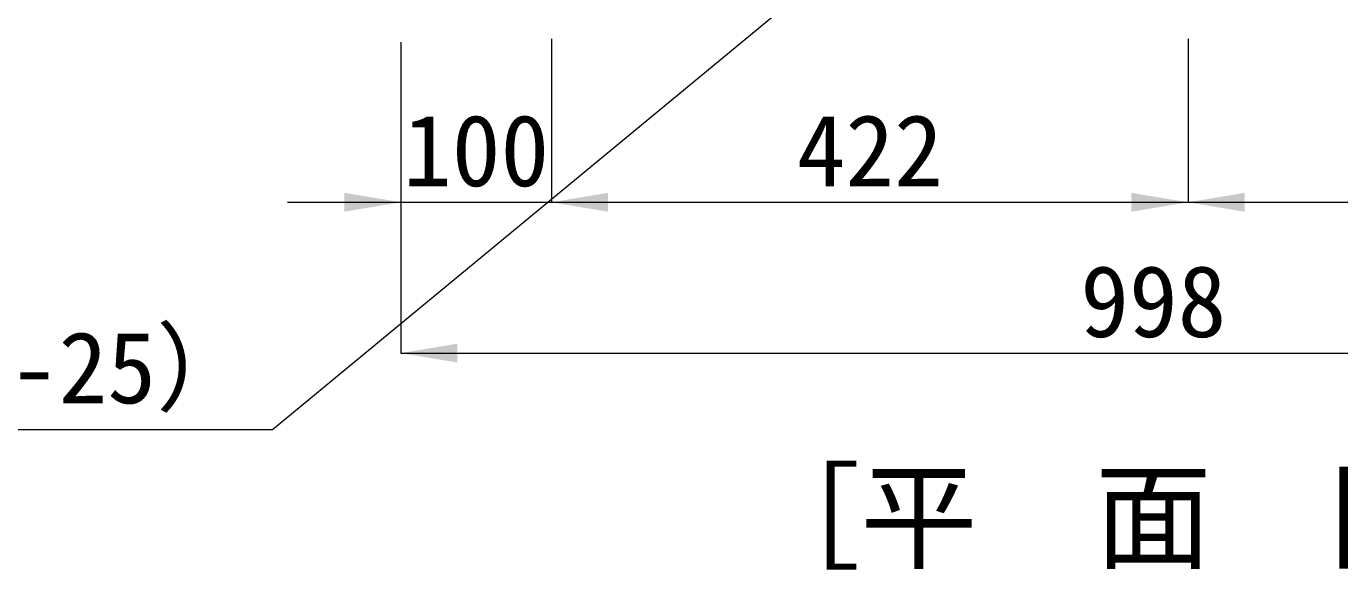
# Model space of a CAD drawing. Units: millimetres at full size. Extents: x -36174 to -11409, y 24892 to 47415.
# Drawn here: x -33191 to -32320, y 36473 to 36834 of the extents above; entities that cross this region are included whole.
import ezdxf
from ezdxf.enums import TextEntityAlignment as Align

# ---------------------------------------------------------------- set-up
doc = ezdxf.new("R2010")
doc.units = ezdxf.units.MM
doc.header["$LTSCALE"] = 30
doc.layers.add('0_2', color=7, linetype='Continuous', lineweight=13)
doc.layers.add('寸法線', color=7, linetype='Continuous', lineweight=9)
doc.styles.add('ＭＳ ゴシック', font='')
doc.styles.get('ＭＳ ゴシック').set_extended_font_data('MS Gothic')

# ---------------------------------------------------------------- blocks, each defined once
blk = doc.blocks.new('filled_arrow')
at = {"color": 0, "linetype": 'Continuous', "lineweight": -2}
blk.add_solid([(7.5, 1.25), (0, 0), (7.5, -1.25)], dxfattribs=at)

msp = doc.modelspace()

# ---------------------------------------------------------------- linework, layer by layer
at = {"layer": '寸法線'}
for p, q in [((-32943.08, 36823.11), (-32943.08, 36616.86)), ((-32943.08, 36823.11), (-32943.08, 36716.86)), ((-32843.08, 36825.23), (-32843.08, 36716.86)), ((-32843.08, 36825.23), (-32843.08, 36716.86)), ((-32421.08, 36825.23), (-32421.08, 36716.86)), ((-32421.08, 36825.23), (-32421.08, 36716.86)), ((-33018.08, 36716.86), (-32768.08, 36716.86)), ((-32843.08, 36716.86), (-32421.08, 36716.86)), ((-32421.08, 36716.86), (-31945.08, 36716.86)), ((-32943.08, 36616.86), (-31945.08, 36616.86))]:
    msp.add_line(p, q, dxfattribs=at)
msp.add_lwpolyline([(-32682.05, 36851.98), (-33028.08, 36565.95), (-33997.94, 36565.95)], dxfattribs=at)

# ---------------------------------------------------------------- block references
at = {"layer": '寸法線', "xscale": 5, "yscale": 5, "rotation": 180}
for p in [(-32943.08, 36716.86), (-32421.08, 36716.86)]:
    msp.add_blockref('filled_arrow', p, dxfattribs=at)
at = {"layer": '寸法線', "xscale": 5, "yscale": 5}
for p in [(-32843.08, 36716.86), (-32843.08, 36716.86), (-32421.08, 36716.86), (-32943.08, 36616.86)]:
    msp.add_blockref('filled_arrow', p, dxfattribs=at)

# ---------------------------------------------------------------- texts
at = {"layer": '0_2', "style": 'ＭＳ ゴシック'}
msp.add_text('［平\u3000面\u3000図］', height=56.96, dxfattribs=at).set_placement((-32444.08, 36536.86), align=Align.TOP_CENTER)
at = {"layer": '寸法線', "style": 'ＭＳ ゴシック'}
for s, p in [('100', (-32893.08, 36751.24)), ('422', (-32632.08, 36751.24)), ('998', (-32444.08, 36651.24))]:
    msp.add_text(s, height=47.47, dxfattribs=at).set_placement(p, align=Align.MIDDLE_CENTER)
msp.add_text('ボルト固定式グレ－チング(T-25）', height=47.47, dxfattribs=at).set_placement((-33040.58, 36631.02), align=Align.TOP_RIGHT)

doc.saveas('drawing.dxf')
